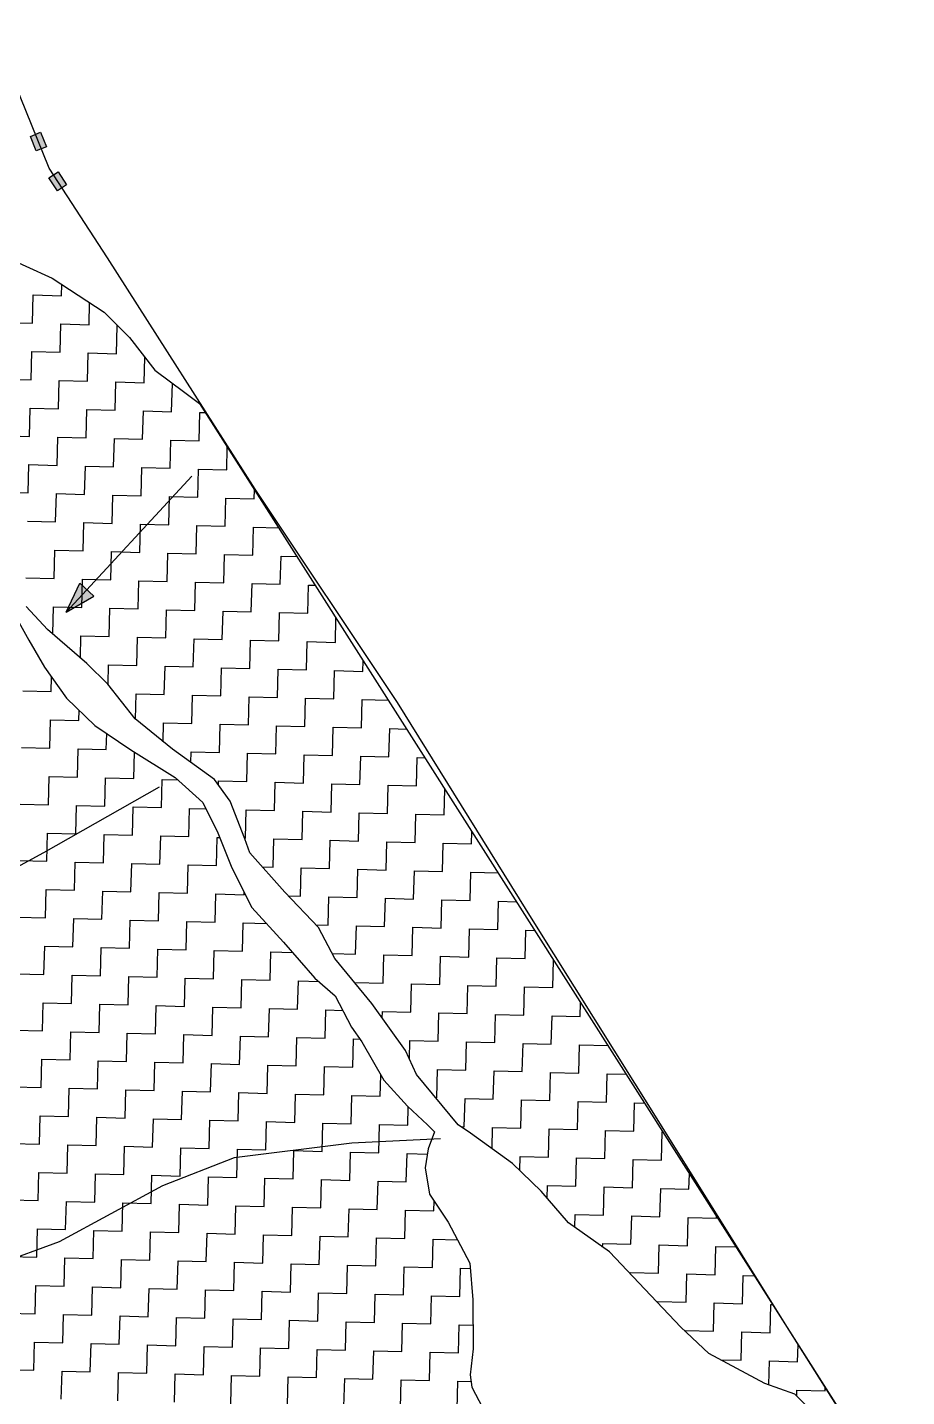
# Model space of a CAD drawing. Header units: metres. Extents: x 295068 to 298038, y 2018465 to 2021372.
# Drawn here: x 297409 to 297800, y 2020341 to 2020949 of the extents above; entities that cross this region are included whole.
import ezdxf

# ---------------------------------------------------------------- set-up
doc = ezdxf.new("R2010")
doc.units = ezdxf.units.M
doc.header["$MEASUREMENT"] = 0
for name, color, linetype in [('LINE_WATER', 4, 'Continuous'), ('POLY_HATCH', 12, 'Continuous'), ('V_BOUND_LINE', 7, 'Continuous')]:
    doc.layers.add(name, color=color, linetype=linetype)

msp = doc.modelspace()

# ---------------------------------------------------------------- hatches: boundary and pattern name
for points in [[(297413.2, 2020894.36), (297417.68, 2020896.19), (297415.05, 2020902.67), (297410.56, 2020900.85)], [(297422.64, 2020876.6), (297426.69, 2020879.25), (297422.86, 2020885.1), (297418.81, 2020882.46)]]:
    msp.add_hatch(color=256).paths.add_polyline_path(points)
h = msp.add_hatch(color=256)
h.paths.add_polyline_path([(297435.71, 2020699.43), (297432.63, 2020702.27), (297426.43, 2020689.39)])
h.paths.add_polyline_path([(297426.43, 2020689.39), (297438.78, 2020696.59), (297435.71, 2020699.43)])

# ---------------------------------------------------------------- linework, layer by layer
for points in [[(297415.05, 2020902.67), (297417.68, 2020896.19), (297413.2, 2020894.36), (297410.56, 2020900.85)], [(297422.86, 2020885.1), (297426.69, 2020879.25), (297422.64, 2020876.6), (297418.81, 2020882.46)]]:
    msp.add_lwpolyline(points, close=True)
for points in [[(297426.43, 2020689.39), (297482.34, 2020749.9)], [(297426.43, 2020689.39), (297432.63, 2020702.27)], [(297432.63, 2020702.27), (297438.78, 2020696.59)], [(297426.43, 2020689.39), (297438.78, 2020696.59)]]:
    msp.add_lwpolyline(points)
at = {"layer": 'LINE_WATER'}
for p, q in [((297467.82, 2020611.69), (297416.39, 2020582.41)), ((297416.39, 2020582.41), (297357.84, 2020550.97)), ((297592.84, 2020455.44), (297553.42, 2020453.43)), ((297553.42, 2020453.43), (297501.17, 2020446.92)), ((297501.17, 2020446.92), (297469.36, 2020434.43)), ((297469.36, 2020434.43), (297423.3, 2020409.61)), ((297423.3, 2020409.61), (297394.99, 2020399.2))]:
    msp.add_line(p, q, dxfattribs=at)
at = {"layer": 'POLY_HATCH'}
for p, q in [((297396.63, 2020848.51), (297420.2, 2020837.8)), ((297420.2, 2020837.8), (297443.4, 2020822.77)), ((297443.4, 2020822.77), (297454.67, 2020811.42)), ((297454.67, 2020811.42), (297465.97, 2020796.99)), ((297465.97, 2020796.99), (297479.2, 2020787.03)), ((297479.2, 2020787.03), (297485.76, 2020782.14)), ((297485.76, 2020782.14), (297771.6, 2020332.88)), ((297400.44, 2020694.07), (297409.85, 2020677.03)), ((297418.19, 2020681.74), (297408.75, 2020691.98)), ((297435.61, 2020666.62), (297418.19, 2020681.74)), ((297409.85, 2020677.03), (297416.83, 2020665)), ((297416.83, 2020665), (297426.67, 2020651.23)), ((297445.01, 2020657.48), (297435.61, 2020666.62)), ((297457.13, 2020642.02), (297445.01, 2020657.48)), ((297426.67, 2020651.23), (297439.27, 2020639.05)), ((297439.27, 2020639.05), (297455.23, 2020628.24)), ((297473.69, 2020628.47), (297457.13, 2020642.02)), ((297455.23, 2020628.24), (297475.01, 2020615.95)), ((297492.37, 2020615.01), (297473.69, 2020628.47)), ((297475.01, 2020615.95), (297487.22, 2020604.82)), ((297499.34, 2020605.45), (297492.37, 2020615.01)), ((297487.22, 2020604.82), (297493.95, 2020591.34)), ((297505.9, 2020588.68), (297499.34, 2020605.45)), ((297493.95, 2020591.34), (297500.21, 2020575.79)), ((297508.2, 2020582.48), (297505.9, 2020588.68)), ((297523.64, 2020565), (297508.2, 2020582.48)), ((297500.21, 2020575.79), (297508.96, 2020558.15)), ((297538.64, 2020549.23), (297523.64, 2020565)), ((297508.96, 2020558.15), (297523.14, 2020542.81)), ((297545.99, 2020535.57), (297538.64, 2020549.23)), ((297523.14, 2020542.81), (297537.09, 2020526.85)), ((297562.42, 2020515.49), (297545.99, 2020535.57)), ((297537.09, 2020526.85), (297546.05, 2020518.93)), ((297546.05, 2020518.93), (297553.39, 2020505.01)), ((297577.29, 2020494.67), (297562.42, 2020515.49)), ((297553.39, 2020505.01), (297558.01, 2020498.45)), ((297558.01, 2020498.45), (297567.67, 2020481.38)), ((297582.31, 2020483.96), (297577.29, 2020494.67)), ((297567.67, 2020481.38), (297578.2, 2020469.88)), ((297600.76, 2020461.6), (297582.31, 2020483.96)), ((297578.2, 2020469.88), (297587.14, 2020461.54)), ((297587.14, 2020461.54), (297590.19, 2020458.55)), ((297606.3, 2020457.95), (297600.76, 2020461.6)), ((297590.19, 2020458.55), (297587.49, 2020450.93)), ((297624.97, 2020444.48), (297606.3, 2020457.95)), ((297587.49, 2020450.93), (297586.03, 2020442.44)), ((297637.66, 2020432.13), (297624.97, 2020444.48)), ((297586.03, 2020442.44), (297588.01, 2020430.74)), ((297588.01, 2020430.74), (297596.26, 2020418.28)), ((297649.81, 2020418.11), (297637.66, 2020432.13)), ((297596.26, 2020418.28), (297605.99, 2020400.14)), ((297668.02, 2020405.13), (297649.81, 2020418.11)), ((297605.99, 2020400.14), (297607.24, 2020383.89)), ((297686.38, 2020385.72), (297668.02, 2020405.13)), ((297607.24, 2020383.89), (297607.51, 2020362.05)), ((297699.74, 2020371.67), (297686.38, 2020385.72)), ((297712.2, 2020360.05), (297699.74, 2020371.67)), ((297607.51, 2020362.05), (297606.17, 2020350.44)), ((297737.14, 2020346.66), (297712.2, 2020360.05)), ((297606.17, 2020350.44), (297606.85, 2020345.03)), ((297750.5, 2020341.99), (297737.14, 2020346.66)), ((297606.85, 2020345.03), (297611.62, 2020335.96)), ((297758.25, 2020334.09), (297750.5, 2020341.99))]:
    msp.add_line(p, q, dxfattribs=at)
at = {"layer": 'POLY_HATCH', "linetype": 'Continuous'}
for p, q in [((297424.39, 2020830.05), (297424.52, 2020835)), ((297411.5, 2020817.81), (297411.83, 2020830.38)), ((297411.83, 2020830.38), (297424.39, 2020830.05)), ((297436.64, 2020817.16), (297436.89, 2020826.99)), ((297398.94, 2020818.13), (297411.5, 2020817.81)), ((297423.75, 2020804.92), (297424.07, 2020817.48)), ((297424.07, 2020817.48), (297436.64, 2020817.16)), ((297448.88, 2020804.27), (297449.2, 2020816.84)), ((297449.2, 2020816.84), (297449.29, 2020816.83)), ((297410.85, 2020792.68), (297411.18, 2020805.24)), ((297411.18, 2020805.24), (297423.75, 2020804.92)), ((297435.99, 2020792.03), (297436.31, 2020804.59)), ((297436.31, 2020804.59), (297448.88, 2020804.27)), ((297461.12, 2020791.38), (297461.42, 2020802.8)), ((297398.29, 2020793), (297410.85, 2020792.68)), ((297423.1, 2020779.78), (297423.42, 2020792.35)), ((297423.42, 2020792.35), (297435.99, 2020792.03)), ((297448.23, 2020779.14), (297448.55, 2020791.7)), ((297448.55, 2020791.7), (297461.12, 2020791.38)), ((297473.36, 2020778.49), (297473.69, 2020791.06)), ((297473.69, 2020791.06), (297473.85, 2020791.05)), ((297410.21, 2020767.54), (297410.53, 2020780.11)), ((297410.53, 2020780.11), (297423.1, 2020779.78)), ((297435.34, 2020766.89), (297435.66, 2020779.46)), ((297435.66, 2020779.46), (297448.23, 2020779.14)), ((297460.47, 2020766.25), (297460.8, 2020778.81)), ((297460.8, 2020778.81), (297473.36, 2020778.49)), ((297485.61, 2020765.6), (297485.93, 2020778.16)), ((297485.93, 2020778.16), (297488.33, 2020778.1)), ((297397.64, 2020767.87), (297410.21, 2020767.54)), ((297422.45, 2020754.65), (297422.77, 2020767.22)), ((297422.77, 2020767.22), (297435.34, 2020766.89)), ((297447.58, 2020754), (297447.91, 2020766.57)), ((297447.91, 2020766.57), (297460.47, 2020766.25)), ((297472.72, 2020753.35), (297473.04, 2020765.92)), ((297473.04, 2020765.92), (297485.61, 2020765.6)), ((297497.85, 2020752.71), (297498.11, 2020762.74)), ((297409.56, 2020742.41), (297409.88, 2020754.98)), ((297409.88, 2020754.98), (297422.45, 2020754.65)), ((297434.69, 2020741.76), (297435.02, 2020754.33)), ((297435.02, 2020754.33), (297447.58, 2020754)), ((297459.82, 2020741.11), (297460.15, 2020753.68)), ((297460.15, 2020753.68), (297472.72, 2020753.35)), ((297484.96, 2020740.46), (297485.28, 2020753.03)), ((297485.28, 2020753.03), (297497.85, 2020752.71)), ((297396.99, 2020742.73), (297409.56, 2020742.41)), ((297421.8, 2020729.52), (297422.12, 2020742.08)), ((297422.12, 2020742.08), (297434.69, 2020741.76)), ((297446.93, 2020728.87), (297447.26, 2020741.44)), ((297447.26, 2020741.44), (297459.82, 2020741.11)), ((297472.07, 2020728.22), (297472.39, 2020740.79)), ((297472.39, 2020740.79), (297484.96, 2020740.46)), ((297510.09, 2020739.82), (297510.19, 2020743.74)), ((297497.2, 2020727.57), (297497.52, 2020740.14)), ((297497.52, 2020740.14), (297510.09, 2020739.82)), ((297409.23, 2020729.84), (297421.8, 2020729.52)), ((297434.04, 2020716.63), (297434.37, 2020729.19)), ((297434.37, 2020729.19), (297446.93, 2020728.87)), ((297459.18, 2020715.98), (297459.5, 2020728.55)), ((297459.5, 2020728.55), (297472.07, 2020728.22)), ((297484.31, 2020715.33), (297484.63, 2020727.9)), ((297484.63, 2020727.9), (297497.2, 2020727.57)), ((297509.44, 2020714.68), (297509.77, 2020727.25)), ((297509.77, 2020727.25), (297520.87, 2020726.96)), ((297421.15, 2020704.38), (297421.48, 2020716.95)), ((297421.48, 2020716.95), (297434.04, 2020716.63)), ((297446.29, 2020703.74), (297446.61, 2020716.3)), ((297446.61, 2020716.3), (297459.18, 2020715.98)), ((297471.42, 2020703.09), (297471.74, 2020715.65)), ((297471.74, 2020715.65), (297484.31, 2020715.33)), ((297496.55, 2020702.44), (297496.88, 2020715.01)), ((297496.88, 2020715.01), (297509.44, 2020714.68)), ((297521.69, 2020701.79), (297522.01, 2020714.36)), ((297522.01, 2020714.36), (297529, 2020714.18)), ((297408.59, 2020704.71), (297421.15, 2020704.38)), ((297433.39, 2020691.49), (297433.72, 2020704.06)), ((297433.72, 2020704.06), (297446.29, 2020703.74)), ((297458.53, 2020690.85), (297458.85, 2020703.41)), ((297458.85, 2020703.41), (297471.42, 2020703.09)), ((297483.66, 2020690.2), (297483.99, 2020702.76)), ((297483.99, 2020702.76), (297496.55, 2020702.44)), ((297508.8, 2020689.55), (297509.12, 2020702.12)), ((297509.12, 2020702.12), (297521.69, 2020701.79)), ((297533.93, 2020688.9), (297534.25, 2020701.47)), ((297534.25, 2020701.47), (297537.14, 2020701.39)), ((297420.52, 2020679.72), (297420.83, 2020691.82)), ((297420.83, 2020691.82), (297433.39, 2020691.49)), ((297445.64, 2020678.6), (297445.96, 2020691.17)), ((297445.96, 2020691.17), (297458.53, 2020690.85)), ((297470.77, 2020677.95), (297471.1, 2020690.52)), ((297471.1, 2020690.52), (297483.66, 2020690.2)), ((297495.9, 2020677.31), (297496.23, 2020689.87)), ((297496.23, 2020689.87), (297508.8, 2020689.55)), ((297521.04, 2020676.66), (297521.36, 2020689.22)), ((297521.36, 2020689.22), (297533.93, 2020688.9)), ((297546.17, 2020676.01), (297546.45, 2020686.76)), ((297432.82, 2020669.05), (297433.07, 2020678.93)), ((297433.07, 2020678.93), (297445.64, 2020678.6)), ((297457.88, 2020665.71), (297458.2, 2020678.28)), ((297458.2, 2020678.28), (297470.77, 2020677.95)), ((297483.01, 2020665.06), (297483.34, 2020677.63)), ((297483.34, 2020677.63), (297495.9, 2020677.31)), ((297508.15, 2020664.42), (297508.47, 2020676.98)), ((297508.47, 2020676.98), (297521.04, 2020676.66)), ((297533.28, 2020663.77), (297533.6, 2020676.33)), ((297533.6, 2020676.33), (297546.17, 2020676.01)), ((297558.41, 2020663.12), (297558.53, 2020667.76)), ((297445.09, 2020657.38), (297445.31, 2020666.04)), ((297445.31, 2020666.04), (297457.88, 2020665.71)), ((297470.12, 2020652.82), (297470.45, 2020665.39)), ((297470.45, 2020665.39), (297483.01, 2020665.06)), ((297495.26, 2020652.17), (297495.58, 2020664.74)), ((297495.58, 2020664.74), (297508.15, 2020664.42)), ((297520.39, 2020651.52), (297520.71, 2020664.09)), ((297520.71, 2020664.09), (297533.28, 2020663.77)), ((297545.52, 2020650.88), (297545.85, 2020663.44)), ((297545.85, 2020663.44), (297558.41, 2020663.12)), ((297419.86, 2020654.12), (297420.02, 2020660.53)), ((297407.29, 2020654.44), (297419.86, 2020654.12)), ((297457.27, 2020641.91), (297457.56, 2020653.15)), ((297457.56, 2020653.15), (297470.12, 2020652.82)), ((297482.37, 2020639.93), (297482.69, 2020652.5)), ((297482.69, 2020652.5), (297495.26, 2020652.17)), ((297507.5, 2020639.28), (297507.82, 2020651.85)), ((297507.82, 2020651.85), (297520.39, 2020651.52)), ((297532.63, 2020638.63), (297532.96, 2020651.2)), ((297532.96, 2020651.2), (297545.52, 2020650.88)), ((297557.77, 2020637.99), (297558.09, 2020650.55)), ((297558.09, 2020650.55), (297569.67, 2020650.25)), ((297432.1, 2020641.23), (297432.22, 2020645.87)), ((297419.21, 2020628.98), (297419.53, 2020641.55)), ((297419.53, 2020641.55), (297432.1, 2020641.23)), ((297469.58, 2020631.84), (297469.8, 2020640.25)), ((297469.8, 2020640.25), (297482.37, 2020639.93)), ((297494.61, 2020627.04), (297494.93, 2020639.61)), ((297494.93, 2020639.61), (297507.5, 2020639.28)), ((297519.74, 2020626.39), (297520.07, 2020638.96)), ((297520.07, 2020638.96), (297532.63, 2020638.63)), ((297544.87, 2020625.74), (297545.2, 2020638.31)), ((297545.2, 2020638.31), (297557.77, 2020637.99)), ((297570.01, 2020625.1), (297570.33, 2020637.66)), ((297570.33, 2020637.66), (297577.81, 2020637.47)), ((297444.34, 2020628.34), (297444.53, 2020635.49)), ((297406.64, 2020629.31), (297419.21, 2020628.98)), ((297431.45, 2020616.09), (297431.77, 2020628.66)), ((297431.77, 2020628.66), (297444.34, 2020628.34)), ((297456.58, 2020615.45), (297456.89, 2020627.21)), ((297481.92, 2020622.54), (297482.04, 2020627.36)), ((297482.04, 2020627.36), (297494.61, 2020627.04)), ((297506.85, 2020614.15), (297507.17, 2020626.72)), ((297507.17, 2020626.72), (297519.74, 2020626.39)), ((297531.98, 2020613.5), (297532.31, 2020626.07)), ((297532.31, 2020626.07), (297544.87, 2020625.74)), ((297557.12, 2020612.85), (297557.44, 2020625.42)), ((297557.44, 2020625.42), (297570.01, 2020625.1)), ((297582.25, 2020612.2), (297582.57, 2020624.77)), ((297582.57, 2020624.77), (297585.94, 2020624.68)), ((297418.56, 2020603.85), (297418.88, 2020616.42)), ((297418.88, 2020616.42), (297431.45, 2020616.09)), ((297443.69, 2020603.2), (297444.02, 2020615.77)), ((297444.02, 2020615.77), (297456.58, 2020615.45)), ((297468.83, 2020602.55), (297469.15, 2020615.12)), ((297469.15, 2020615.12), (297476.12, 2020614.94)), ((297494.23, 2020612.45), (297494.28, 2020614.47)), ((297494.28, 2020614.47), (297506.85, 2020614.15)), ((297519.09, 2020601.26), (297519.42, 2020613.82)), ((297519.42, 2020613.82), (297531.98, 2020613.5)), ((297544.23, 2020600.61), (297544.55, 2020613.18)), ((297544.55, 2020613.18), (297557.12, 2020612.85)), ((297569.36, 2020599.96), (297569.68, 2020612.53)), ((297569.68, 2020612.53), (297582.25, 2020612.2)), ((297594.49, 2020599.31), (297594.79, 2020610.78)), ((297405.99, 2020604.17), (297418.56, 2020603.85)), ((297430.8, 2020590.96), (297431.13, 2020603.53)), ((297431.13, 2020603.53), (297443.69, 2020603.2)), ((297455.94, 2020590.31), (297456.26, 2020602.88)), ((297456.26, 2020602.88), (297468.83, 2020602.55)), ((297481.07, 2020589.66), (297481.39, 2020602.23)), ((297481.39, 2020602.23), (297488.6, 2020602.04)), ((297506.2, 2020589.02), (297506.53, 2020601.58)), ((297506.53, 2020601.58), (297519.09, 2020601.26)), ((297531.34, 2020588.37), (297531.66, 2020600.93)), ((297531.66, 2020600.93), (297544.23, 2020600.61)), ((297556.47, 2020587.72), (297556.79, 2020600.29)), ((297556.79, 2020600.29), (297569.36, 2020599.96)), ((297581.6, 2020587.07), (297581.93, 2020599.64)), ((297581.93, 2020599.64), (297594.49, 2020599.31)), ((297417.91, 2020578.72), (297418.24, 2020591.28)), ((297418.24, 2020591.28), (297430.8, 2020590.96)), ((297443.04, 2020578.07), (297443.37, 2020590.64)), ((297443.37, 2020590.64), (297455.94, 2020590.31)), ((297468.18, 2020577.42), (297468.5, 2020589.99)), ((297468.5, 2020589.99), (297481.07, 2020589.66)), ((297493.31, 2020576.77), (297493.64, 2020589.34)), ((297493.64, 2020589.34), (297494.76, 2020589.31)), ((297505.76, 2020589.03), (297506.2, 2020589.02)), ((297518.45, 2020576.12), (297518.77, 2020588.69)), ((297518.77, 2020588.69), (297531.34, 2020588.37)), ((297606.74, 2020586.42), (297606.87, 2020591.78)), ((297543.58, 2020575.48), (297543.9, 2020588.04)), ((297543.9, 2020588.04), (297556.47, 2020587.72)), ((297568.71, 2020574.83), (297569.04, 2020587.39)), ((297569.04, 2020587.39), (297581.6, 2020587.07)), ((297593.85, 2020574.18), (297594.17, 2020586.75)), ((297594.17, 2020586.75), (297606.74, 2020586.42)), ((297405.34, 2020579.04), (297417.91, 2020578.72)), ((297430.15, 2020565.83), (297430.48, 2020578.39)), ((297430.48, 2020578.39), (297443.04, 2020578.07)), ((297455.29, 2020565.18), (297455.61, 2020577.75)), ((297455.61, 2020577.75), (297468.18, 2020577.42)), ((297480.42, 2020564.53), (297480.74, 2020577.1)), ((297480.74, 2020577.1), (297493.31, 2020576.77)), ((297513.7, 2020576.25), (297518.45, 2020576.12)), ((297530.69, 2020563.23), (297531.01, 2020575.8)), ((297531.01, 2020575.8), (297543.58, 2020575.48)), ((297555.82, 2020562.59), (297556.15, 2020575.15)), ((297556.15, 2020575.15), (297568.71, 2020574.83)), ((297580.95, 2020561.94), (297581.28, 2020574.5)), ((297581.28, 2020574.5), (297593.85, 2020574.18)), ((297606.09, 2020561.29), (297606.41, 2020573.86)), ((297606.41, 2020573.86), (297618.48, 2020573.54)), ((297417.26, 2020553.58), (297417.59, 2020566.15)), ((297417.59, 2020566.15), (297430.15, 2020565.83)), ((297442.4, 2020552.94), (297442.72, 2020565.5)), ((297442.72, 2020565.5), (297455.29, 2020565.18)), ((297467.53, 2020552.29), (297467.85, 2020564.85)), ((297467.85, 2020564.85), (297480.42, 2020564.53)), ((297505.55, 2020563.88), (297505.58, 2020564.95)), ((297492.66, 2020551.64), (297492.99, 2020564.21)), ((297492.99, 2020564.21), (297505.55, 2020563.88)), ((297525.19, 2020563.38), (297530.69, 2020563.23)), ((297542.93, 2020550.34), (297543.25, 2020562.91)), ((297543.25, 2020562.91), (297555.82, 2020562.59)), ((297568.06, 2020549.69), (297568.39, 2020562.26)), ((297568.39, 2020562.26), (297580.95, 2020561.94)), ((297593.2, 2020549.05), (297593.52, 2020561.61)), ((297593.52, 2020561.61), (297606.09, 2020561.29)), ((297618.33, 2020548.4), (297618.65, 2020560.97)), ((297618.65, 2020560.97), (297626.61, 2020560.76)), ((297404.7, 2020553.91), (297417.26, 2020553.58)), ((297429.51, 2020540.69), (297429.83, 2020553.26)), ((297429.83, 2020553.26), (297442.4, 2020552.94)), ((297454.64, 2020540.04), (297454.96, 2020552.61)), ((297454.96, 2020552.61), (297467.53, 2020552.29)), ((297479.77, 2020539.4), (297480.1, 2020551.96)), ((297480.1, 2020551.96), (297492.66, 2020551.64)), ((297504.91, 2020538.75), (297505.23, 2020551.32)), ((297505.23, 2020551.32), (297515.52, 2020551.05)), ((297537.45, 2020550.48), (297542.93, 2020550.34)), ((297555.17, 2020537.45), (297555.5, 2020550.02)), ((297555.5, 2020550.02), (297568.06, 2020549.69)), ((297580.31, 2020536.8), (297580.63, 2020549.37)), ((297580.63, 2020549.37), (297593.2, 2020549.05)), ((297605.44, 2020536.16), (297605.76, 2020548.72)), ((297605.76, 2020548.72), (297618.33, 2020548.4)), ((297630.57, 2020535.51), (297630.9, 2020548.07)), ((297630.9, 2020548.07), (297634.75, 2020547.97)), ((297416.61, 2020528.45), (297416.94, 2020541.02)), ((297416.94, 2020541.02), (297429.51, 2020540.69)), ((297441.75, 2020527.8), (297442.07, 2020540.37)), ((297442.07, 2020540.37), (297454.64, 2020540.04)), ((297466.88, 2020527.15), (297467.21, 2020539.72)), ((297467.21, 2020539.72), (297479.77, 2020539.4)), ((297492.02, 2020526.51), (297492.34, 2020539.07)), ((297492.34, 2020539.07), (297504.91, 2020538.75)), ((297517.15, 2020525.86), (297517.47, 2020538.42)), ((297517.47, 2020538.42), (297527.19, 2020538.17)), ((297544.84, 2020537.72), (297555.17, 2020537.45)), ((297567.42, 2020524.56), (297567.74, 2020537.13)), ((297567.74, 2020537.13), (297580.31, 2020536.8)), ((297592.55, 2020523.91), (297592.87, 2020536.48)), ((297592.87, 2020536.48), (297605.44, 2020536.16)), ((297617.68, 2020523.26), (297618.01, 2020535.83)), ((297618.01, 2020535.83), (297630.57, 2020535.51)), ((297642.82, 2020522.62), (297643.13, 2020534.8)), ((297404.05, 2020528.77), (297416.61, 2020528.45)), ((297428.86, 2020515.56), (297429.18, 2020528.13)), ((297429.18, 2020528.13), (297441.75, 2020527.8)), ((297453.99, 2020514.91), (297454.32, 2020527.48)), ((297454.32, 2020527.48), (297466.88, 2020527.15)), ((297479.12, 2020514.26), (297479.45, 2020526.83)), ((297479.45, 2020526.83), (297492.02, 2020526.51)), ((297504.26, 2020513.62), (297504.58, 2020526.18)), ((297504.58, 2020526.18), (297517.15, 2020525.86)), ((297529.39, 2020512.97), (297529.72, 2020525.53)), ((297529.72, 2020525.53), (297538.85, 2020525.3)), ((297554.85, 2020524.89), (297567.42, 2020524.56)), ((297554.85, 2020524.75), (297554.85, 2020524.89)), ((297579.66, 2020511.67), (297579.98, 2020524.24)), ((297579.98, 2020524.24), (297592.55, 2020523.91)), ((297604.79, 2020511.02), (297605.12, 2020523.59)), ((297605.12, 2020523.59), (297617.68, 2020523.26)), ((297629.92, 2020510.37), (297630.25, 2020522.94)), ((297630.25, 2020522.94), (297642.82, 2020522.62)), ((297415.97, 2020503.32), (297416.29, 2020515.88)), ((297416.29, 2020515.88), (297428.86, 2020515.56)), ((297655.06, 2020509.73), (297655.22, 2020515.8)), ((297441.1, 2020502.67), (297441.42, 2020515.24)), ((297441.42, 2020515.24), (297453.99, 2020514.91)), ((297466.23, 2020502.02), (297466.56, 2020514.59)), ((297466.56, 2020514.59), (297479.12, 2020514.26)), ((297491.37, 2020501.37), (297491.69, 2020513.94)), ((297491.69, 2020513.94), (297504.26, 2020513.62)), ((297516.5, 2020500.72), (297516.82, 2020513.29)), ((297516.82, 2020513.29), (297529.39, 2020512.97)), ((297541.63, 2020500.08), (297541.96, 2020512.64)), ((297541.96, 2020512.64), (297549.47, 2020512.45)), ((297567.02, 2020509.05), (297567.09, 2020511.99)), ((297567.09, 2020511.99), (297579.66, 2020511.67)), ((297591.9, 2020498.78), (297592.22, 2020511.35)), ((297592.22, 2020511.35), (297604.79, 2020511.02)), ((297617.03, 2020498.13), (297617.36, 2020510.7)), ((297617.36, 2020510.7), (297629.92, 2020510.37)), ((297642.17, 2020497.48), (297642.49, 2020510.05)), ((297642.49, 2020510.05), (297655.06, 2020509.73)), ((297403.4, 2020503.64), (297415.97, 2020503.32)), ((297428.21, 2020490.43), (297428.53, 2020502.99)), ((297428.53, 2020502.99), (297441.1, 2020502.67)), ((297453.34, 2020489.78), (297453.67, 2020502.34)), ((297453.67, 2020502.34), (297466.23, 2020502.02)), ((297478.48, 2020489.13), (297478.8, 2020501.7)), ((297478.8, 2020501.7), (297491.37, 2020501.37)), ((297503.61, 2020488.48), (297503.93, 2020501.05)), ((297503.93, 2020501.05), (297516.5, 2020500.72)), ((297528.74, 2020487.83), (297529.07, 2020500.4)), ((297529.07, 2020500.4), (297541.63, 2020500.08)), ((297553.88, 2020487.19), (297554.2, 2020499.75)), ((297554.2, 2020499.75), (297557.15, 2020499.68)), ((297579.12, 2020490.76), (297579.33, 2020499.1)), ((297579.33, 2020499.1), (297591.9, 2020498.78)), ((297604.14, 2020485.89), (297604.47, 2020498.46)), ((297604.47, 2020498.46), (297617.03, 2020498.13)), ((297629.28, 2020485.24), (297629.6, 2020497.81)), ((297629.6, 2020497.81), (297642.17, 2020497.48)), ((297654.41, 2020484.59), (297654.73, 2020497.16)), ((297654.73, 2020497.16), (297667.28, 2020496.84)), ((297415.32, 2020478.18), (297415.64, 2020490.75)), ((297415.64, 2020490.75), (297428.21, 2020490.43)), ((297440.45, 2020477.54), (297440.78, 2020490.1)), ((297440.78, 2020490.1), (297453.34, 2020489.78)), ((297465.59, 2020476.89), (297465.91, 2020489.45)), ((297465.91, 2020489.45), (297478.48, 2020489.13)), ((297490.72, 2020476.24), (297491.04, 2020488.81)), ((297491.04, 2020488.81), (297503.61, 2020488.48)), ((297515.85, 2020475.59), (297516.18, 2020488.16)), ((297516.18, 2020488.16), (297528.74, 2020487.83)), ((297540.99, 2020474.94), (297541.31, 2020487.51)), ((297541.31, 2020487.51), (297553.88, 2020487.19)), ((297591.25, 2020473.65), (297591.58, 2020486.21)), ((297591.58, 2020486.21), (297604.14, 2020485.89)), ((297616.39, 2020473), (297616.71, 2020485.56)), ((297616.71, 2020485.56), (297629.28, 2020485.24)), ((297566.12, 2020474.29), (297566.36, 2020483.69)), ((297641.52, 2020472.35), (297641.84, 2020484.92)), ((297641.84, 2020484.92), (297654.41, 2020484.59)), ((297666.65, 2020471.7), (297666.98, 2020484.27)), ((297666.98, 2020484.27), (297675.42, 2020484.05)), ((297402.75, 2020478.51), (297415.32, 2020478.18)), ((297427.56, 2020465.29), (297427.89, 2020477.86)), ((297427.89, 2020477.86), (297440.45, 2020477.54)), ((297452.69, 2020464.64), (297453.02, 2020477.21)), ((297453.02, 2020477.21), (297465.59, 2020476.89)), ((297477.83, 2020464), (297478.15, 2020476.56)), ((297478.15, 2020476.56), (297490.72, 2020476.24)), ((297502.96, 2020463.35), (297503.29, 2020475.91)), ((297503.29, 2020475.91), (297515.85, 2020475.59)), ((297528.09, 2020462.7), (297528.42, 2020475.27)), ((297528.42, 2020475.27), (297540.99, 2020474.94)), ((297553.23, 2020462.05), (297553.55, 2020474.62)), ((297553.55, 2020474.62), (297566.12, 2020474.29)), ((297590.81, 2020473.66), (297591.25, 2020473.65)), ((297603.5, 2020460.76), (297603.82, 2020473.32)), ((297603.82, 2020473.32), (297616.39, 2020473)), ((297578.36, 2020461.4), (297578.57, 2020469.53)), ((297628.63, 2020460.11), (297628.95, 2020472.67)), ((297628.95, 2020472.67), (297641.52, 2020472.35)), ((297653.76, 2020459.46), (297654.09, 2020472.03)), ((297654.09, 2020472.03), (297666.65, 2020471.7)), ((297678.9, 2020458.81), (297679.22, 2020471.38)), ((297679.22, 2020471.38), (297683.55, 2020471.27)), ((297414.67, 2020453.05), (297414.99, 2020465.62)), ((297414.99, 2020465.62), (297427.56, 2020465.29)), ((297439.8, 2020452.4), (297440.13, 2020464.97)), ((297440.13, 2020464.97), (297452.69, 2020464.64)), ((297464.94, 2020451.75), (297465.26, 2020464.32)), ((297465.26, 2020464.32), (297477.83, 2020464)), ((297490.07, 2020451.11), (297490.39, 2020463.67)), ((297490.39, 2020463.67), (297502.96, 2020463.35)), ((297515.2, 2020450.46), (297515.53, 2020463.02)), ((297515.53, 2020463.02), (297528.09, 2020462.7)), ((297540.34, 2020449.81), (297540.66, 2020462.38)), ((297540.66, 2020462.38), (297553.23, 2020462.05)), ((297565.47, 2020449.16), (297565.79, 2020461.73)), ((297565.79, 2020461.73), (297578.36, 2020461.4)), ((297601.97, 2020460.79), (297603.5, 2020460.76)), ((297615.82, 2020451.08), (297616.06, 2020460.43)), ((297616.06, 2020460.43), (297628.63, 2020460.11)), ((297640.87, 2020447.22), (297641.2, 2020459.78)), ((297641.2, 2020459.78), (297653.76, 2020459.46)), ((297666, 2020446.57), (297666.33, 2020459.13)), ((297666.33, 2020459.13), (297678.9, 2020458.81)), ((297691.14, 2020445.92), (297691.46, 2020458.49)), ((297691.46, 2020458.49), (297691.69, 2020458.48)), ((297402.1, 2020453.37), (297414.67, 2020453.05)), ((297426.91, 2020440.16), (297427.24, 2020452.73)), ((297427.24, 2020452.73), (297439.8, 2020452.4)), ((297452.05, 2020439.51), (297452.37, 2020452.08)), ((297452.37, 2020452.08), (297464.94, 2020451.75)), ((297477.18, 2020438.86), (297477.5, 2020451.43)), ((297477.5, 2020451.43), (297490.07, 2020451.11)), ((297502.31, 2020438.21), (297502.64, 2020450.78)), ((297502.64, 2020450.78), (297515.2, 2020450.46)), ((297527.45, 2020437.57), (297527.77, 2020450.13)), ((297527.77, 2020450.13), (297540.34, 2020449.81)), ((297552.58, 2020436.92), (297552.9, 2020449.49)), ((297552.9, 2020449.49), (297565.47, 2020449.16)), ((297577.71, 2020436.27), (297578.04, 2020448.84)), ((297578.04, 2020448.84), (297587.09, 2020448.6)), ((297628.15, 2020441.39), (297628.3, 2020447.54)), ((297628.3, 2020447.54), (297640.87, 2020447.22)), ((297653.11, 2020434.33), (297653.44, 2020446.89)), ((297653.44, 2020446.89), (297666, 2020446.57)), ((297678.25, 2020433.68), (297678.57, 2020446.24)), ((297678.57, 2020446.24), (297691.14, 2020445.92)), ((297414.02, 2020427.92), (297414.35, 2020440.48)), ((297414.35, 2020440.48), (297426.91, 2020440.16)), ((297439.16, 2020427.27), (297439.48, 2020439.84)), ((297439.48, 2020439.84), (297452.05, 2020439.51)), ((297464.29, 2020426.62), (297464.61, 2020439.19)), ((297464.61, 2020439.19), (297477.18, 2020438.86)), ((297489.42, 2020425.97), (297489.75, 2020438.54)), ((297489.75, 2020438.54), (297502.31, 2020438.21)), ((297514.56, 2020425.32), (297514.88, 2020437.89)), ((297514.88, 2020437.89), (297527.45, 2020437.57)), ((297539.69, 2020424.68), (297540.01, 2020437.24)), ((297540.01, 2020437.24), (297552.58, 2020436.92)), ((297564.82, 2020424.03), (297565.15, 2020436.59)), ((297565.15, 2020436.59), (297577.71, 2020436.27)), ((297703.38, 2020433.03), (297703.56, 2020439.82)), ((297640.4, 2020428.96), (297640.55, 2020434.65)), ((297640.55, 2020434.65), (297653.11, 2020434.33)), ((297665.36, 2020421.43), (297665.68, 2020434)), ((297665.68, 2020434), (297678.25, 2020433.68)), ((297690.49, 2020420.79), (297690.81, 2020433.35)), ((297690.81, 2020433.35), (297703.38, 2020433.03)), ((297401.46, 2020428.24), (297414.02, 2020427.92)), ((297426.26, 2020415.03), (297426.59, 2020427.59)), ((297426.59, 2020427.59), (297439.16, 2020427.27)), ((297451.4, 2020414.38), (297451.72, 2020426.94)), ((297451.72, 2020426.94), (297464.29, 2020426.62)), ((297476.53, 2020413.73), (297476.86, 2020426.3)), ((297476.86, 2020426.3), (297489.42, 2020425.97)), ((297501.67, 2020413.08), (297501.99, 2020425.65)), ((297501.99, 2020425.65), (297514.56, 2020425.32)), ((297526.8, 2020412.43), (297527.12, 2020425)), ((297527.12, 2020425), (297539.69, 2020424.68)), ((297551.93, 2020411.79), (297552.26, 2020424.35)), ((297552.26, 2020424.35), (297564.82, 2020424.03)), ((297589.96, 2020423.38), (297590.07, 2020427.64)), ((297577.07, 2020411.14), (297577.39, 2020423.7)), ((297577.39, 2020423.7), (297589.96, 2020423.38)), ((297652.64, 2020416.09), (297652.79, 2020421.76)), ((297652.79, 2020421.76), (297665.36, 2020421.43)), ((297677.6, 2020408.54), (297677.92, 2020421.11)), ((297677.92, 2020421.11), (297690.49, 2020420.79)), ((297702.73, 2020407.9), (297703.06, 2020420.46)), ((297703.06, 2020420.46), (297715.62, 2020420.14)), ((297715.62, 2020420.14), (297715.64, 2020420.83)), ((297413.37, 2020402.78), (297413.7, 2020415.35)), ((297413.7, 2020415.35), (297426.26, 2020415.03)), ((297438.51, 2020402.14), (297438.83, 2020414.7)), ((297438.83, 2020414.7), (297451.4, 2020414.38)), ((297463.64, 2020401.49), (297463.96, 2020414.05)), ((297463.96, 2020414.05), (297476.53, 2020413.73)), ((297488.77, 2020400.84), (297489.1, 2020413.41)), ((297489.1, 2020413.41), (297501.67, 2020413.08)), ((297513.91, 2020400.19), (297514.23, 2020412.76)), ((297514.23, 2020412.76), (297526.8, 2020412.43)), ((297539.04, 2020399.54), (297539.37, 2020412.11)), ((297539.37, 2020412.11), (297551.93, 2020411.79)), ((297564.17, 2020398.89), (297564.5, 2020411.46)), ((297564.5, 2020411.46), (297577.07, 2020411.14)), ((297589.31, 2020398.25), (297589.63, 2020410.81)), ((297589.63, 2020410.81), (297600.41, 2020410.53)), ((297664.99, 2020407.29), (297665.03, 2020408.87)), ((297665.03, 2020408.87), (297677.6, 2020408.54)), ((297689.84, 2020395.65), (297690.17, 2020408.22)), ((297690.17, 2020408.22), (297702.73, 2020407.9)), ((297714.97, 2020395.01), (297715.3, 2020407.57)), ((297715.3, 2020407.57), (297724.22, 2020407.34)), ((297400.81, 2020403.11), (297413.37, 2020402.78)), ((297425.62, 2020389.89), (297425.94, 2020402.46)), ((297425.94, 2020402.46), (297438.51, 2020402.14)), ((297450.75, 2020389.24), (297451.07, 2020401.81)), ((297451.07, 2020401.81), (297463.64, 2020401.49)), ((297475.88, 2020388.6), (297476.21, 2020401.16)), ((297476.21, 2020401.16), (297488.77, 2020400.84)), ((297501.02, 2020387.95), (297501.34, 2020400.51)), ((297501.34, 2020400.51), (297513.91, 2020400.19)), ((297526.15, 2020387.3), (297526.47, 2020399.87)), ((297526.47, 2020399.87), (297539.04, 2020399.54)), ((297551.28, 2020386.65), (297551.61, 2020399.22)), ((297551.61, 2020399.22), (297564.17, 2020398.89)), ((297576.42, 2020386), (297576.74, 2020398.57)), ((297576.74, 2020398.57), (297589.31, 2020398.25)), ((297601.55, 2020385.36), (297601.87, 2020397.92)), ((297601.87, 2020397.92), (297606.17, 2020397.81)), ((297677.26, 2020395.37), (297677.27, 2020395.98)), ((297677.27, 2020395.98), (297689.84, 2020395.65)), ((297702.08, 2020382.76), (297702.41, 2020395.33)), ((297702.41, 2020395.33), (297714.97, 2020395.01)), ((297727.22, 2020382.11), (297727.54, 2020394.68)), ((297727.54, 2020394.68), (297732.36, 2020394.56)), ((297412.73, 2020377.65), (297413.05, 2020390.22)), ((297413.05, 2020390.22), (297425.62, 2020389.89)), ((297437.86, 2020377), (297438.18, 2020389.57)), ((297438.18, 2020389.57), (297450.75, 2020389.24)), ((297462.99, 2020376.35), (297463.32, 2020388.92)), ((297463.32, 2020388.92), (297475.88, 2020388.6)), ((297488.13, 2020375.71), (297488.45, 2020388.27)), ((297488.45, 2020388.27), (297501.02, 2020387.95)), ((297513.26, 2020375.06), (297513.58, 2020387.62)), ((297513.58, 2020387.62), (297526.15, 2020387.3)), ((297538.39, 2020374.41), (297538.72, 2020386.98)), ((297538.72, 2020386.98), (297551.28, 2020386.65)), ((297563.53, 2020373.76), (297563.85, 2020386.33)), ((297563.85, 2020386.33), (297576.42, 2020386)), ((297588.66, 2020373.11), (297588.98, 2020385.68)), ((297588.98, 2020385.68), (297601.55, 2020385.36)), ((297689.5, 2020382.44), (297689.52, 2020383.09)), ((297689.52, 2020383.09), (297702.08, 2020382.76)), ((297714.33, 2020369.87), (297714.65, 2020382.44)), ((297714.65, 2020382.44), (297727.22, 2020382.11)), ((297739.46, 2020369.22), (297739.78, 2020381.79)), ((297739.78, 2020381.79), (297740.49, 2020381.77)), ((297400.16, 2020377.97), (297412.73, 2020377.65)), ((297424.97, 2020364.76), (297425.29, 2020377.33)), ((297425.29, 2020377.33), (297437.86, 2020377)), ((297450.1, 2020364.11), (297450.43, 2020376.68)), ((297450.43, 2020376.68), (297462.99, 2020376.35)), ((297475.24, 2020363.46), (297475.56, 2020376.03)), ((297475.56, 2020376.03), (297488.13, 2020375.71)), ((297500.37, 2020362.81), (297500.69, 2020375.38)), ((297500.69, 2020375.38), (297513.26, 2020375.06)), ((297525.5, 2020362.17), (297525.83, 2020374.73)), ((297525.83, 2020374.73), (297538.39, 2020374.41)), ((297550.64, 2020361.52), (297550.96, 2020374.08)), ((297550.96, 2020374.08), (297563.53, 2020373.76)), ((297575.77, 2020360.87), (297576.09, 2020373.44)), ((297576.09, 2020373.44), (297588.66, 2020373.11)), ((297600.9, 2020360.22), (297601.23, 2020372.79)), ((297601.23, 2020372.79), (297607.38, 2020372.63)), ((297701.75, 2020369.8), (297701.76, 2020370.2)), ((297701.76, 2020370.2), (297714.33, 2020369.87)), ((297726.57, 2020356.98), (297726.89, 2020369.55)), ((297726.89, 2020369.55), (297739.46, 2020369.22)), ((297412.08, 2020352.52), (297412.4, 2020365.08)), ((297412.4, 2020365.08), (297424.97, 2020364.76)), ((297437.21, 2020351.87), (297437.54, 2020364.44)), ((297437.54, 2020364.44), (297450.1, 2020364.11)), ((297462.34, 2020351.22), (297462.67, 2020363.79)), ((297462.67, 2020363.79), (297475.24, 2020363.46)), ((297751.7, 2020356.33), (297751.9, 2020363.84)), ((297487.48, 2020350.57), (297487.8, 2020363.14)), ((297487.8, 2020363.14), (297500.37, 2020362.81)), ((297512.61, 2020349.92), (297512.94, 2020362.49)), ((297512.94, 2020362.49), (297525.5, 2020362.17)), ((297537.74, 2020349.28), (297538.07, 2020361.84)), ((297538.07, 2020361.84), (297550.64, 2020361.52)), ((297562.88, 2020348.63), (297563.2, 2020361.19)), ((297563.2, 2020361.19), (297575.77, 2020360.87)), ((297588.01, 2020347.98), (297588.34, 2020360.55)), ((297588.34, 2020360.55), (297600.9, 2020360.22)), ((297399.51, 2020352.84), (297412.08, 2020352.52)), ((297424.32, 2020339.63), (297424.64, 2020352.19)), ((297424.64, 2020352.19), (297437.21, 2020351.87)), ((297449.45, 2020338.98), (297449.78, 2020351.54)), ((297449.78, 2020351.54), (297462.34, 2020351.22)), ((297717.48, 2020357.22), (297726.57, 2020356.98)), ((297738.86, 2020346.06), (297739.14, 2020356.66)), ((297739.14, 2020356.66), (297751.7, 2020356.33)), ((297474.59, 2020338.33), (297474.91, 2020350.9)), ((297474.91, 2020350.9), (297487.48, 2020350.57)), ((297499.72, 2020337.68), (297500.04, 2020350.25)), ((297500.04, 2020350.25), (297512.61, 2020349.92)), ((297524.85, 2020337.03), (297525.18, 2020349.6)), ((297525.18, 2020349.6), (297537.74, 2020349.28)), ((297549.99, 2020336.38), (297550.31, 2020348.95)), ((297550.31, 2020348.95), (297562.88, 2020348.63)), ((297575.12, 2020335.74), (297575.44, 2020348.3)), ((297575.44, 2020348.3), (297588.01, 2020347.98)), ((297600.25, 2020335.09), (297600.58, 2020347.66)), ((297600.58, 2020347.66), (297606.54, 2020347.5)), ((297751.31, 2020341.16), (297751.38, 2020343.77)), ((297751.38, 2020343.77), (297763.95, 2020343.44)), ((297763.95, 2020343.44), (297763.98, 2020344.85))]:
    msp.add_line(p, q, dxfattribs=at)
at = {"layer": 'V_BOUND_LINE', "ltscale": 10}
for p, q in [((297418.92, 2020886.71), (297393.5, 2020949.27)), ((297444.92, 2020846.92), (297418.92, 2020886.71)), ((297510.56, 2020744.13), (297444.92, 2020846.92)), ((297573.85, 2020649.28), (297510.56, 2020744.13)), ((297634.06, 2020552.29), (297573.85, 2020649.28)), ((297688.55, 2020465.42), (297634.06, 2020552.29)), ((297746.14, 2020373.23), (297688.55, 2020465.42)), ((297800.16, 2020287.61), (297746.14, 2020373.23))]:
    msp.add_line(p, q, dxfattribs=at)

doc.saveas('drawing.dxf')
